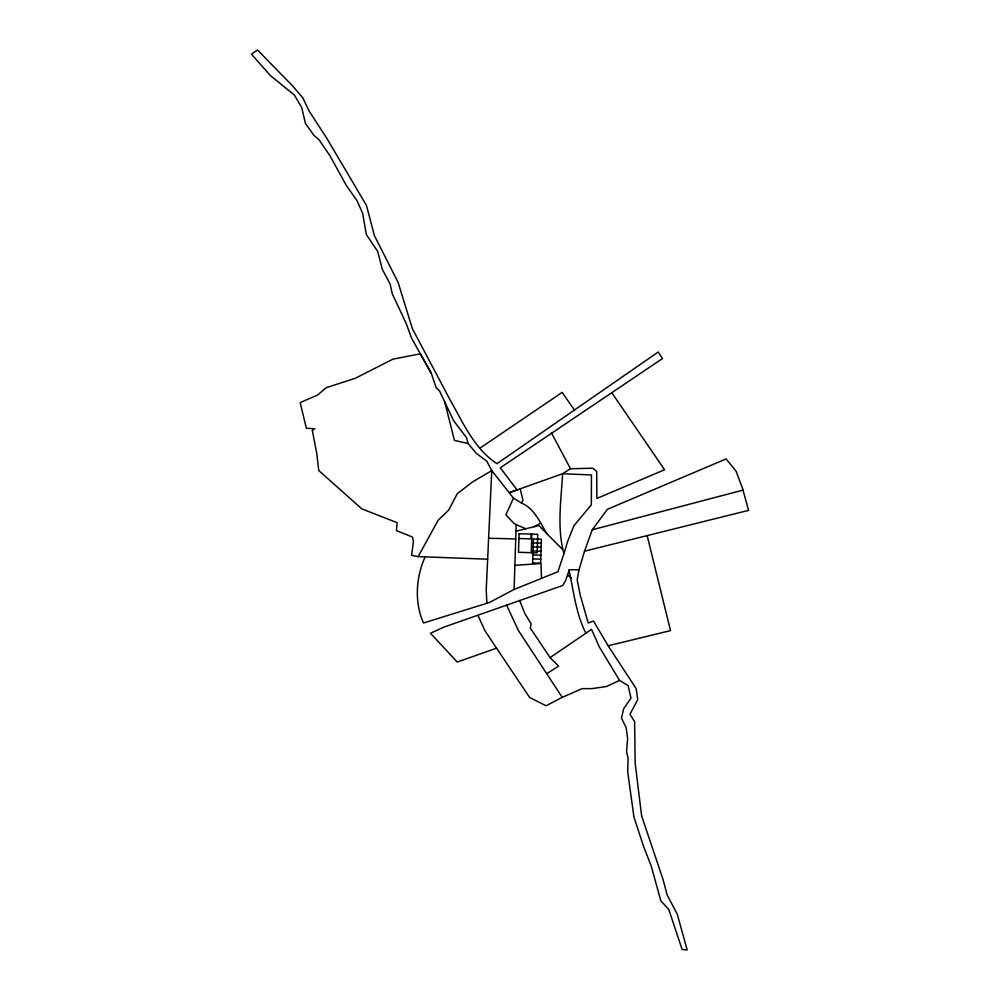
<?xml version="1.0" encoding="UTF-8"?>
<svg xmlns="http://www.w3.org/2000/svg" width="1000" height="1000" viewBox="0 0 1000 1000"><rect width="100%" height="100%" fill="white"/><g stroke="black" fill="none" stroke-linecap="round" stroke-linejoin="round"><path stroke-width="1.5" d="M584.513 551.188L748.562 510.387L742.55 488.413L736.062 471.2L726.112 458.925L607.4 509.3L592.275 529.775L584.513 551.188L579.025 569.788L568.95 569.788C573.65 590.975 575.763 613.337 585.9 633.2L550.062 657.613L530.325 628.025L531.112 623.713L524.837 613.525L519.663 600.475M425.163 556.875C415.863 577.112 414.288 602.612 423.525 623L489.387 602.513L514.125 589.438L516.175 524.612L514.05 523.525L505.875 514.763L513.5 498.137L491.75 470.625L486.7 461.075L476.2 453.288L468.162 443.5L466.438 437.537L453.525 420.562L439.487 390.812L436.138 387.675L431.375 373.425L420.337 353.8L392.975 359.15L355.275 378.275L326.138 387.738L317.575 395.062L300.175 402.587L306.375 428.263L314.837 428.75L312.325 430.487L316.762 453.462L318.762 470.538L361.788 508.862L397.15 522.688L396.438 530.638L412.612 537.1L413.375 542.05L411.6 555.388L418.162 556.613L487.6 559.188M531.062 534.1L530.9 538.888L518.925 538.5M531.263 552.688L531.862 534.125M514.125 589.438L557.9 571.737L563.95 553.675C556.862 527.987 561.112 500.375 562.612 473.725L570.513 468.738L592.825 468.212L596.675 471.4L596.875 498.438L664.575 469.762L611.675 392.55M579.025 569.788L577.188 579.825L580.175 594.888L588.212 623.013L593.488 621.05L608.125 645.775L636.125 688.562L637.725 699.675L629.975 714.212L634.612 721.725L635.188 763.325L641.637 815.962L662.938 879.15L667.125 894.887L677.312 914.262L687.163 950L682.113 949.438L668.737 909.4L660.863 900.875L651.287 866.25L643.562 846.4L633.925 816.963L627.688 771.7L628.088 757.987L626.538 751.988L627.612 738.562L626.2 727.775L621.5 718.112L623.625 708.812L630.975 698.175L628.162 685.625L619.587 680.413L599.362 647L591.512 629.312L585.9 633.2M563.95 553.675L567.663 541.388L573.95 525.7L591.35 504.75L591.45 474.963L562.612 473.725L509.613 492.587L517.087 489.913L500.262 467.812L662.463 358.575L658.225 352.013L496.975 463.688C474.125 448.812 462.9 422.225 449.787 399.338L412.4 328.738L398.137 282.5L374.4 235.55L366.45 205.387L326.912 138.5L309.337 111.4L302.962 98.062L292.638 85.938L257.512 50L251.438 54.15L270.4 75.588L294.425 95.113L301.675 107.475L305.438 123.413L313.95 135.4L319.012 139.7L329.75 155.438L346.488 185.738L356.863 200.4L362.688 213.363L366.287 234.438L377.725 251.488L382.2 269.05L390.1 283.9L392.25 293.725L406.05 323.162L411.6 338.263L431.375 373.425M569.113 570.35L565.725 580.275L562.762 585.475L443.85 627.137L430.462 633.263L457.212 662.025L496.55 648.2L529.675 697.513L546.075 705.775L562.238 697.362L582.125 688.65L591.888 688.625L606.325 686.55L619.587 680.413M546.888 533.688C539.925 522.4 534.513 508.638 521.487 503.038L522.962 500.262L520.2 488.812M418.162 556.613L438.225 520.138L448.675 510.112L457.25 493.713L472.85 481.725L491.75 470.625L486.213 590.288L486.912 603.3M479.712 448.338L562.175 392.375L574.412 410.05M547.013 673.512L558.638 666.087L550.062 657.613M534.212 526.688L540.6 523.138M592.275 529.775L743.012 490.125M515.962 531.188L538.825 525.55L562.1 549.038M608.125 645.775L670.512 630.625L647.15 535.6M514.862 565.375L541 563.525L541.475 578.387M488.55 538.25L515.712 538.9M533.275 542.962L541.263 543.212M533.15 546.95L541.138 547.212M533.025 550.95L541.013 551.2M532.888 554.938L540.875 555.2M532.762 558.925L540.75 559.188M468.162 443.5L454.412 440.387L444.725 401.9M516.175 524.612L525.8 528.763M513.5 498.137L521.487 503.038M567.513 575.025L571.438 578.138M496.55 648.2L484.938 630.7L478.013 615.55M562.238 697.362L518.362 630.45L506.55 605.037M551.413 432.85L570.513 468.738M519.075 533.713L518.475 552.275L537.15 552.875L537.75 534.312L519.075 533.713M533.413 538.962L532.638 562.925L540.625 563.188L541.4 539.225L533.413 538.962"/></g></svg>
